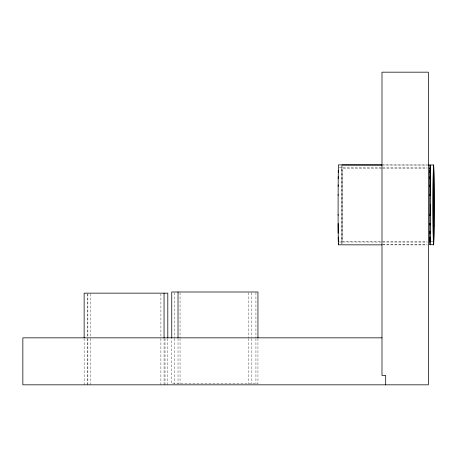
<?xml version="1.0" encoding="UTF-8"?>
<svg xmlns="http://www.w3.org/2000/svg" width="457" height="457" viewBox="0 0 457 457"><rect width="100%" height="100%" fill="white"/><g stroke="black" fill="none" stroke-linecap="round" stroke-linejoin="round"><path stroke-width="0.34" stroke-dasharray="2.29 1.71" d="M382.698 165.011L427.266 165.011L382.698 164.943M341.962 168.439A36.526 0.514 -90 0 1 342.344 225.564A36.526 0.514 -90 0 1 341.453 220.554A36.526 0.514 -90 0 1 341.962 168.439L381.989 168.439M382.698 168.439L427.266 168.439M341.876 241.262L381.989 241.262M382.698 241.262L427.192 241.262M430.723 241.262L433.55 241.262M382.698 244.689L427.186 244.689M339.134 167.702L381.989 167.753M382.698 167.753L427.278 167.805M339.043 242.004L381.989 242.056M382.698 242.056L427.192 242.113M382.698 244.866L427.192 244.923M257.948 338.54L257.948 383.674L171.752 383.674L171.752 338.54M255.931 292.697L255.931 337.837M255.931 338.54L255.931 383.674M251.67 292.697L251.67 337.129M251.67 338.54L251.67 383.674M248.825 292.697L248.825 337.837M248.825 338.54L248.825 383.674M180.052 292.697L180.052 337.837M180.052 338.54L180.052 383.674M178.03 338.54L178.03 383.674M174.597 292.697L174.597 337.837M174.597 338.54L174.597 383.674M167.805 338.546L167.805 384.828M165.011 338.546L165.011 384.828M164.057 338.546L164.057 384.828M160.893 293.857L160.893 337.123M160.893 338.546L160.893 384.828M90.686 293.857L90.686 337.837M90.686 338.546L90.686 384.828M87.887 293.857L87.887 337.123M87.887 338.546L87.887 384.828M87.304 293.857L87.304 337.837M87.304 338.546L87.304 384.828M84.139 338.546L84.139 384.828M342.036 165.765A39.965 0.56 -90 0 1 342.482 204.365A39.965 0.56 -90 0 1 342.047 243.718M341.802 243.935A39.965 0.56 -90 0 1 341.356 204.296A39.965 0.56 -90 0 1 341.819 165.554"/><path stroke-width="0.69" d="M338.1 215.264L338.123 194.579M429.774 215.373L429.803 194.688M430.328 215.236L430.345 204.89M338.14 195.299L338.163 184.931M429.82 195.413L429.843 185.045M430.288 224.884L430.248 170.318M338.18 186.33L338.22 176.642M429.854 186.445L429.894 176.756M430.231 233.167L430.271 223.479M338.231 178.63L338.283 170.278M429.906 178.738L429.963 170.387M430.22 231.185L430.014 244.923L429.894 237.172M338.294 172.712L338.431 164.886L381.989 164.943M429.968 172.82L430.111 165L430.328 195.282M430.157 237.103L430.02 242.113L429.951 240.868M338.409 240.719L338.34 242.004L338.214 237.057M381.989 244.866L338.34 244.815L338.414 243.432M430.037 169.096L430.106 167.81L430.174 169.061M341.962 165.011L381.989 165.011M427.975 165.011L433.636 165.011A39.965 0.56 -90 0 1 434.053 227.512A39.965 0.56 -90 0 1 433.082 222.028A39.965 0.56 -90 0 1 433.636 165.011M430.014 244.689L433.544 244.689M381.989 337.837L22.85 337.837L22.85 384.828L428.358 384.828L428.358 72.172L381.989 72.172L381.989 375.448L385.691 375.448L385.691 384.828M338.34 244.815L338.134 223.484M429.843 231.282L429.877 239.605M429.814 223.599L429.826 233.27M338.151 233.161L338.117 214.533M429.797 214.641L429.791 225.004M257.948 337.837L257.948 291.994L171.752 291.994L171.752 337.837M178.03 291.994L178.03 337.837M167.805 337.837L167.805 293.148L84.139 293.148L84.139 337.837M164.057 293.148L164.057 337.837M434.013 225.564A36.526 0.514 -90 0 0 433.63 168.439A36.526 0.514 -90 0 0 433.127 220.554A36.526 0.514 -90 0 0 434.013 225.564"/></g></svg>
